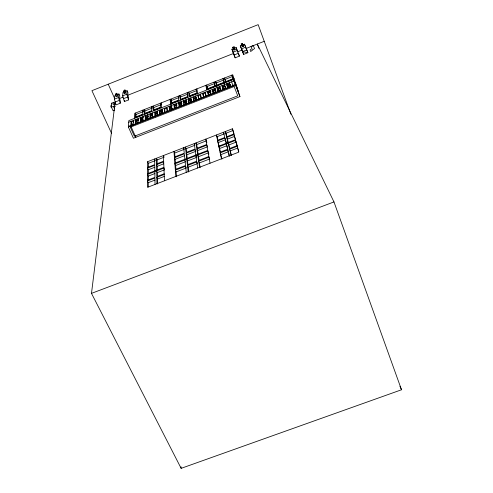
<?xml version="1.0" encoding="UTF-8"?>
<svg xmlns="http://www.w3.org/2000/svg" width="493" height="493" viewBox="0 0 493 493"><rect width="100%" height="100%" fill="white"/><g stroke="black" fill="none" stroke-linecap="round" stroke-linejoin="round"><path stroke-width="0.74" d="M148.282 186.939L148.301 182.65L147.518 180.937L154.931 178.078L155.024 184.431M148.307 180.456L148.325 176.087L147.561 174.399L163.941 168.064L164.44 169.198M148.331 173.967L148.35 169.758L147.598 168.095L154.747 165.328L154.827 170.88M148.356 167.632L148.375 163.319L147.641 161.679L232.419 128.79L232.862 129.912M147.641 161.679L147.481 187.34L238.729 152.171L232.419 128.79M148.029 119.072L147.715 114.783L147.684 119.004M147.148 119.263L147.167 117.124L147.592 118.092M145.626 120.015L145.336 115.713L145.275 119.953M144.874 113.698L144.917 110.974L144.295 109.557L144.221 113.624L151.696 110.691L151.671 106.661L152.084 107.603M144.184 115.43L144.209 114.111L151.702 111.171M142.65 117.34L142.619 118.659L140.548 119.472M142.865 120.896L142.964 116.65L143.297 117.408L140.918 118.338L140.813 121.9M140.45 121.845L140.585 117.581L140.918 118.338M138.046 122.788L138.213 118.511M135.846 136.82L135.828 137.282L130.793 126.072L131.095 121.309L132.882 125.512M136.013 123.786L135.834 119.448L135.637 123.731M135.951 117.205L136.08 114.45L135.452 113.033L135.255 117.149L142.724 114.216L142.822 110.136L143.241 111.079M134.453 118.493L134.718 113.322L232.745 74.776L239.931 96.597L133.43 138.225L128.383 127.015L128.833 120.6L233.62 79.447L238.63 92.382L238.181 90.995M133.227 124.674L133.461 120.378L133.726 122.572M122.985 92.339L122.634 95.864L124.384 101.57L128.537 99.913C129.191 97.435 127.077 95.285 127.995 92.776L127.071 90.706L125.561 91.31L125.401 93.054L124.248 93.516L123.681 91.834L123.817 90.441L124.963 89.985L125.561 91.31M128.537 99.913L126.775 94.212L127.071 90.706M124.384 101.57L124.501 100.276M125.401 93.054L124.834 91.378L124.963 89.985M124.248 93.516L124.359 92.351M114.826 95.605L114.37 99.167L116.083 104.88L120.23 103.222C120.988 100.745 118.788 98.557 119.836 96.043L118.905 93.972L117.396 94.576L117.186 96.345L116.034 96.801L115.473 95.118L115.652 93.713L116.798 93.257L117.396 94.576M120.23 103.222L118.499 97.515L118.905 93.972M117.186 96.345L116.625 94.662L116.798 93.257M258.899 48.369L257.303 44.043L333.971 201.933L401.512 389.772L181.134 468.35L91.488 293.366L115.214 101.663M114.549 110.543L113.07 110.752L111.264 106.778L111.757 103.129L113.877 102.291L113.55 104.861L114.647 104.843M111.067 105.12L110.863 106.58L111.369 107.69M241.749 45.282L240.288 45.867L243.659 54.427L247.899 52.702L244.473 44.191L242.926 44.814L243.536 46.274L242.353 46.743L241.225 43.908L242.402 43.439L243.536 46.274M232.869 47.254L234.039 46.786L234.569 48.154L235.124 49.633L233.947 50.107L232.869 47.254L233.947 50.107M115.473 95.118L116.625 94.662M123.681 91.834L124.834 91.378M233.306 48.437L234.483 47.963L234.039 46.786M242.353 46.743L241.706 45.073L242.889 44.598M238.785 54.483L239.407 56.122L235.167 57.817L231.938 49.208L233.399 48.622M234.569 48.154L236.11 47.538L236.936 49.676M114.37 99.167L118.499 97.515M122.634 95.864L126.775 94.212M233.023 52.196L237.25 50.508L239.407 56.122M243.659 54.427L241.484 48.813L245.724 47.125M115.313 101.965L119.448 100.307M123.589 98.655L127.73 97.004M235.167 57.817L234.12 55L238.322 53.287M246.802 49.904L242.556 51.599L247.899 52.702L244.473 44.191M119.688 98.44L123.262 97.029M127.545 95.34L233.929 53.287M237.497 51.876L242.494 49.898M246.069 48.487L264.242 41.301M136.08 114.45L143.445 111.554M144.917 110.974L152.288 108.078M171.681 103.117L171.472 100.486L178.885 97.571M180.672 99.635L180.383 97.035L187.802 94.12M189.663 96.104L189.294 93.534L196.725 90.613M207.627 88.728L207.134 86.466L214.597 83.539L214.036 82.134L214.954 85.837M216.661 85.227L216.094 83.003L223.582 80.057L223.009 78.603L224.056 82.263M225.702 81.622L225.054 79.422L232.542 76.483L232 75.072L233.177 78.683M153.822 110.235L153.785 107.542L161.156 104.645M206.622 89.11L233.935 78.381M135.23 117.642L142.711 114.703M153.2 110.58L160.7 107.634M180.265 99.95L187.808 96.985M189.318 96.394L196.88 93.423M234.076 78.812L206.721 89.56L205.827 85.363M128.722 122.239L234.089 80.87M133.8 121.136L131.434 122.067L131.181 126.146L130.836 125.382L128.433 126.325M136.173 120.206L138.545 119.269M145.675 116.477L148.048 115.541M150.439 118.129L150.427 114.61L152.805 113.673M155.283 116.927L155.203 112.731L157.587 111.8L157.255 111.036L157.366 115.208M160.096 114.339L159.972 110.863L162.357 109.927L162.024 109.163L162.203 113.31M164.921 112.447L164.742 108.99L167.127 108.053L167.337 111.498M169.752 110.549L169.512 107.117L171.903 106.18M174.59 108.657L174.294 105.243L176.685 104.3L176.358 103.536L176.747 107.61M179.427 106.759L179.076 103.364L181.467 102.427L181.147 101.657L181.603 105.705M184.277 104.855L183.864 101.484L186.255 100.547L186.613 103.234M189.127 102.957L188.653 99.604L191.037 98.668L190.717 97.897L191.315 101.897M193.965 101.059L193.435 97.725L195.838 96.788L195.518 96.012L196.183 99.987M198.827 99.155L198.235 95.845L200.639 94.902L200.324 94.126L201.058 98.076M203.689 97.244L203.042 93.96L205.445 93.011L206.123 96.289M208.557 95.334L207.855 92.068L210.258 91.125L209.95 90.348L210.825 94.243M213.432 93.423L212.668 90.182L215.077 89.233L214.769 88.457L215.712 92.327M218.307 91.513L217.487 88.29L219.896 87.341L219.588 86.565L220.605 90.41M225.504 88.487L224.42 84.667L224.722 85.449L222.312 86.392L223.193 89.597M228.08 87.68L227.137 84.5L229.553 83.551L229.251 82.775L230.41 86.565M135.723 121.364L138.478 120.28M145.515 117.519L148.276 116.44M150.347 115.627L151.727 115.085L151.721 113.778M155.32 113.673L157.39 112.86M174.294 106.229L177.067 105.138M183.458 102.63L186.933 101.268M191.253 99.574L189.86 100.122L189.645 98.631M193.342 98.754L196.128 97.663M211.059 91.803L208.268 92.9L207.947 91.445M212.458 91.254L215.256 90.157M220.285 88.179L217.481 89.282L217.117 87.846M222.392 87.353L225.196 86.257M226.737 85.646L230.249 84.272M135.711 121.617L138.471 120.532M140.542 119.725L142.613 118.912L143.253 120.366L140.493 121.444M145.343 117.839L148.183 116.724M149.903 116.046L152.744 114.937M155.326 113.92L157.403 113.107M174.312 106.47L176.395 105.656M181.929 103.481L179.175 104.565L179.791 106.032L181.319 105.434L180.703 103.961M183.766 102.76L186.52 101.681M188.357 100.96L191.296 99.808M193.404 98.976L196.22 97.873M210.412 92.308L208.317 93.128L208.915 94.613M212.514 91.482L216.014 90.108M217.536 89.51L220.007 88.543M222.787 87.452L225.264 86.478M226.805 85.874L230.317 84.494M234.526 82.842L235.303 82.541L237.725 89.615M228.006 86.817L230.108 85.992M140.499 121.192L141.879 120.656M145.484 119.294L146.865 118.751M155.283 115.448L157.353 114.635M160.114 113.556L161.494 113.014M193.25 100.504L196.035 99.413M213.056 92.733L215.151 91.914M218.072 90.767L220.174 89.942M135.667 123.342L138.422 122.258M145.38 119.528L147.197 118.813M149.934 117.741L152.368 116.792L151.727 115.331M155.27 115.652L157.341 114.838M160.102 113.754L161.488 113.211L160.86 111.751L161.618 111.449L162.037 112.429M174.239 108.213L177.018 107.123M193.311 100.732L196.122 99.629M208.145 94.915L211.01 93.787M213.105 92.967L215.903 91.871M220.599 90.028L218.128 90.995L217.733 90.003M222.774 89.227L225.246 88.259M227.409 87.409L230.213 86.312M232.795 85.394L235.247 84.432M130.824 125.616L232.862 85.603L231.667 81.826M128.383 127.015L235.444 85.036L233.62 79.447M174.99 157.255L174.676 153.058L184.364 149.305M148.375 163.319L155.381 160.601M157.23 164.194L157.138 159.923L164.151 157.199M186.144 148.67L194.969 145.25L194.273 143.586L195.025 149.034L186.046 152.516L185.442 147.013L186.144 148.67L186.607 152.818M197.336 148.664L196.738 144.566L206.462 140.795M217.955 140.671L217.099 136.672L224.198 133.917M226.786 136.53L225.973 133.227L233.084 130.472L233.972 133.745M147.604 167.404L154.734 164.644L154.654 158.956L155.141 160.052M163.658 161.186L156.521 163.953L156.404 158.278L157.138 159.923M174.393 157.027L184.253 153.212L183.673 147.697L184.129 148.769M206.727 144.504L196.824 148.338L196.035 142.902L196.738 144.566M217.549 140.308L224.777 137.51L223.52 132.241L223.97 133.356M233.824 134.004L226.583 136.808L225.301 131.551L225.973 133.227M156.645 170.177L156.534 164.631L163.688 161.864M186.705 158.549L186.12 153.175L195.117 149.687L195.573 150.778M197.687 154.303L196.917 148.991L206.838 145.145L207.294 146.242M218.337 142.545L225.572 139.741L224.925 138.139L217.684 140.949L219.132 146.267M227.994 142.576L226.737 137.442L233.996 134.632L235.469 139.26M148.35 169.758L154.777 167.269M157.366 170.479L157.273 166.301L163.707 163.812M175.459 163.417L175.144 159.325L184.314 155.776M187.192 158.179L186.816 154.808L195.807 151.326M198.161 154.438L197.607 150.63L207.522 146.791M228.327 142.828L227.427 139.143L234.674 136.339M147.567 173.684L163.916 167.361M174.842 163.134L207.769 150.402M218.793 146.138L235.371 139.722M148.325 176.087L154.931 173.536M157.507 176.907L157.409 172.575L164.693 169.765M175.902 169.074L175.637 165.531L185.682 161.649M187.981 165.137L187.513 160.94L196.67 157.403M199.012 160.151L198.506 156.694L208.601 152.793L208.847 154.161M220.507 152.577L219.638 148.522L227.008 145.675L226.312 143.944L227.581 149.287L220.081 152.183M229.676 148.307L228.851 144.96L236.239 142.107L235.543 140.376L218.935 146.797L219.638 148.522M147.524 180.198L154.919 177.344L154.833 171.582M164.175 173.77L156.768 176.63L156.657 170.88L157.409 172.575M175.311 169.469L185.534 165.519L184.949 159.935M208.853 156.515L198.58 160.484L197.785 154.975L198.506 156.694M236.973 145.657L229.461 148.559L228.154 143.229L228.851 144.96M156.91 183.704L156.786 177.363L164.206 174.497M186.107 167.392L185.608 166.233L175.36 170.19L176.118 171.921L176.482 176.784M188.147 171.663L187.476 165.512L196.812 161.907L197.527 163.596L188.197 167.195L188.733 172.002M199.56 167.269L198.679 161.186L208.977 157.212L209.698 158.962L199.412 162.93L200.109 167.675M220.944 154.623L228.456 151.721L227.741 149.964L220.229 152.867L221.905 159.097M231.063 155.122L229.621 149.237L237.151 146.335L237.811 147.986L230.286 150.889L231.377 155.32M157.637 183.981L157.532 179.027L164.274 176.426M148.301 182.65L155.03 180.056M176.118 171.921L186.354 167.965M91.488 293.366L333.971 201.933M111.264 106.778L115.374 106.63M111.529 133.276L91.92 90.675L258.159 24.65L290.888 114.228M113.482 106.451L114.684 109.107M111.757 103.129L112.201 104.097M113.877 102.291L115.066 104.917M108.22 84.198L114.468 98.058M156.786 177.363L157.532 179.027M399.959 386.259L401.512 389.772M156.534 164.631L157.273 166.301M163.91 156.651L163.429 155.554L164.465 180.795M150.427 114.61L150.094 113.846L150.1 118.061M153.785 107.542L153.15 106.075L153.194 110.099L160.681 107.16L160.527 103.173L160.946 104.152M155.203 112.731L154.876 111.973L154.95 116.157M175.144 159.325L174.442 157.698L184.32 153.871L184.881 159.251M175.637 165.531L174.892 163.83L207.886 151.068L208.36 152.214M174.676 153.058L173.98 151.456L175.822 176.414M159.972 110.863L159.64 110.099L159.781 114.259M187.513 160.94L186.785 159.233L187.395 164.804L196.713 161.205L195.949 155.683L196.43 156.829M164.742 108.99L164.416 108.226L164.625 112.361M187.476 165.512L188.197 167.195M169.512 107.117L169.185 106.352L169.469 110.463M186.12 153.175L186.816 154.808M171.632 104.467L171.225 103.505L178.756 100.541L179.162 101.515M198.679 161.186L199.412 162.93M174.294 105.243L173.967 104.473L174.319 108.559M171.472 100.486L170.886 99.099L171.188 103.031L178.706 100.079L178.3 96.184M179.076 103.364L178.756 102.593L179.175 106.661M196.917 148.991L197.607 150.63M180.383 97.035L179.785 95.605L180.21 99.487L187.747 96.529L187.211 92.684L187.605 93.639M185.91 103.635L185.294 102.162L185.578 104.368M183.864 101.484L183.544 100.714L184.031 104.75M241.225 43.908L241.706 45.073M189.891 100.356L190.501 101.835L188.973 102.433L188.56 101.453M206.234 140.24L205.772 139.125L210.036 163.226M188.653 99.604L188.338 98.834L188.899 102.846M189.294 93.534L188.696 92.099L189.25 95.938L196.799 92.974L196.14 89.171L196.528 90.133M193.435 97.725L193.12 96.955L193.749 100.942M198.235 95.845L197.921 95.069L198.624 99.031M240.288 45.867L241.484 48.813M203.042 93.96L202.728 93.183L203.498 97.121M217.099 136.672L216.415 134.996L221.493 158.814M207.134 86.466L206.573 85.067L207.38 88.814M226.737 137.442L227.427 139.143M207.855 92.068L207.541 91.297L208.379 95.204M229.621 149.237L230.286 150.889M212.668 90.182L212.36 89.406L213.266 93.288M216.094 83.003L215.515 81.555L217.037 86.719M217.487 88.29L217.179 87.514L218.159 91.371M224.179 82.701L224.568 83.681M227.137 84.5L226.835 83.718L227.957 87.526M225.054 79.422L224.506 78.017L225.572 81.665M231.938 49.208L234.12 55M235.444 85.036L239.931 96.597M236.11 47.538L237.749 51.796M234.483 47.963L235.124 49.633M242.402 43.439L242.926 44.814M232.542 76.483L233.491 79.385M233.312 79.114L234.23 81.918M229.553 83.551L230.521 86.719M223.582 80.057L224.001 81.53M224.722 85.449L225.634 88.635M222.004 85.616L223.058 89.449M236.239 142.107L237.312 146.088M238.014 148.72L238.803 151.647M219.896 87.341L220.581 89.911M217.333 87.883L217.703 89.325M214.597 83.539L215.151 85.77M215.077 89.233L215.712 91.821M227.168 146.347L227.969 149.699M228.807 153.206L229.516 156.164M225.751 140.48L226.453 143.432M224.925 138.139L226.151 143.29M227.741 149.964L229.146 155.862M210.406 91.778L210.702 93.078M208.225 91.458L208.545 92.918M205.131 92.24L205.938 96.16M200.639 94.902L201.255 98.199M206.585 141.466L206.826 142.822M196.88 88.882L197.804 94.077M198.063 95.562L198.328 97.047M198.457 97.774L198.71 99.222M195.838 96.788L196.393 100.104M191.235 100.005L191.537 102.008M190.027 98.6L190.249 100.097M187.895 94.761L188.073 96.049M195.117 149.687L195.857 155.012M196.812 161.907L197.656 168.002M185.941 99.777L186.465 103.801M181.467 102.427L181.701 104.454M180.956 102.162L181.122 103.678M180.512 102.217L180.678 103.721M185.608 166.233L186.249 172.396M172.063 108.232L172.168 109.606M171.576 105.416L171.897 109.514M170.147 99.395L170.566 105.04M170.664 106.451L170.935 110.112M166.8 107.289L167.047 111.412M181.06 466.809L181.134 468.35M162.357 109.927L162.444 112.01M161.266 102.883L161.47 107.881M161.562 110.025L161.71 113.729M160.798 110.216L160.847 111.504M152.479 112.909L152.516 117.112M252.453 49.966L250.74 51.58L250.031 49.972L251.997 48.573L251.054 46.484L253.229 45.627L254.598 48.567L252.453 49.966M171.533 107.56L170.769 107.862L171.391 109.329L172.156 109.027L171.533 107.56M234.132 86.515L130.331 127.206L134.392 136.241L237.749 95.827L234.132 86.515"/></g></svg>
